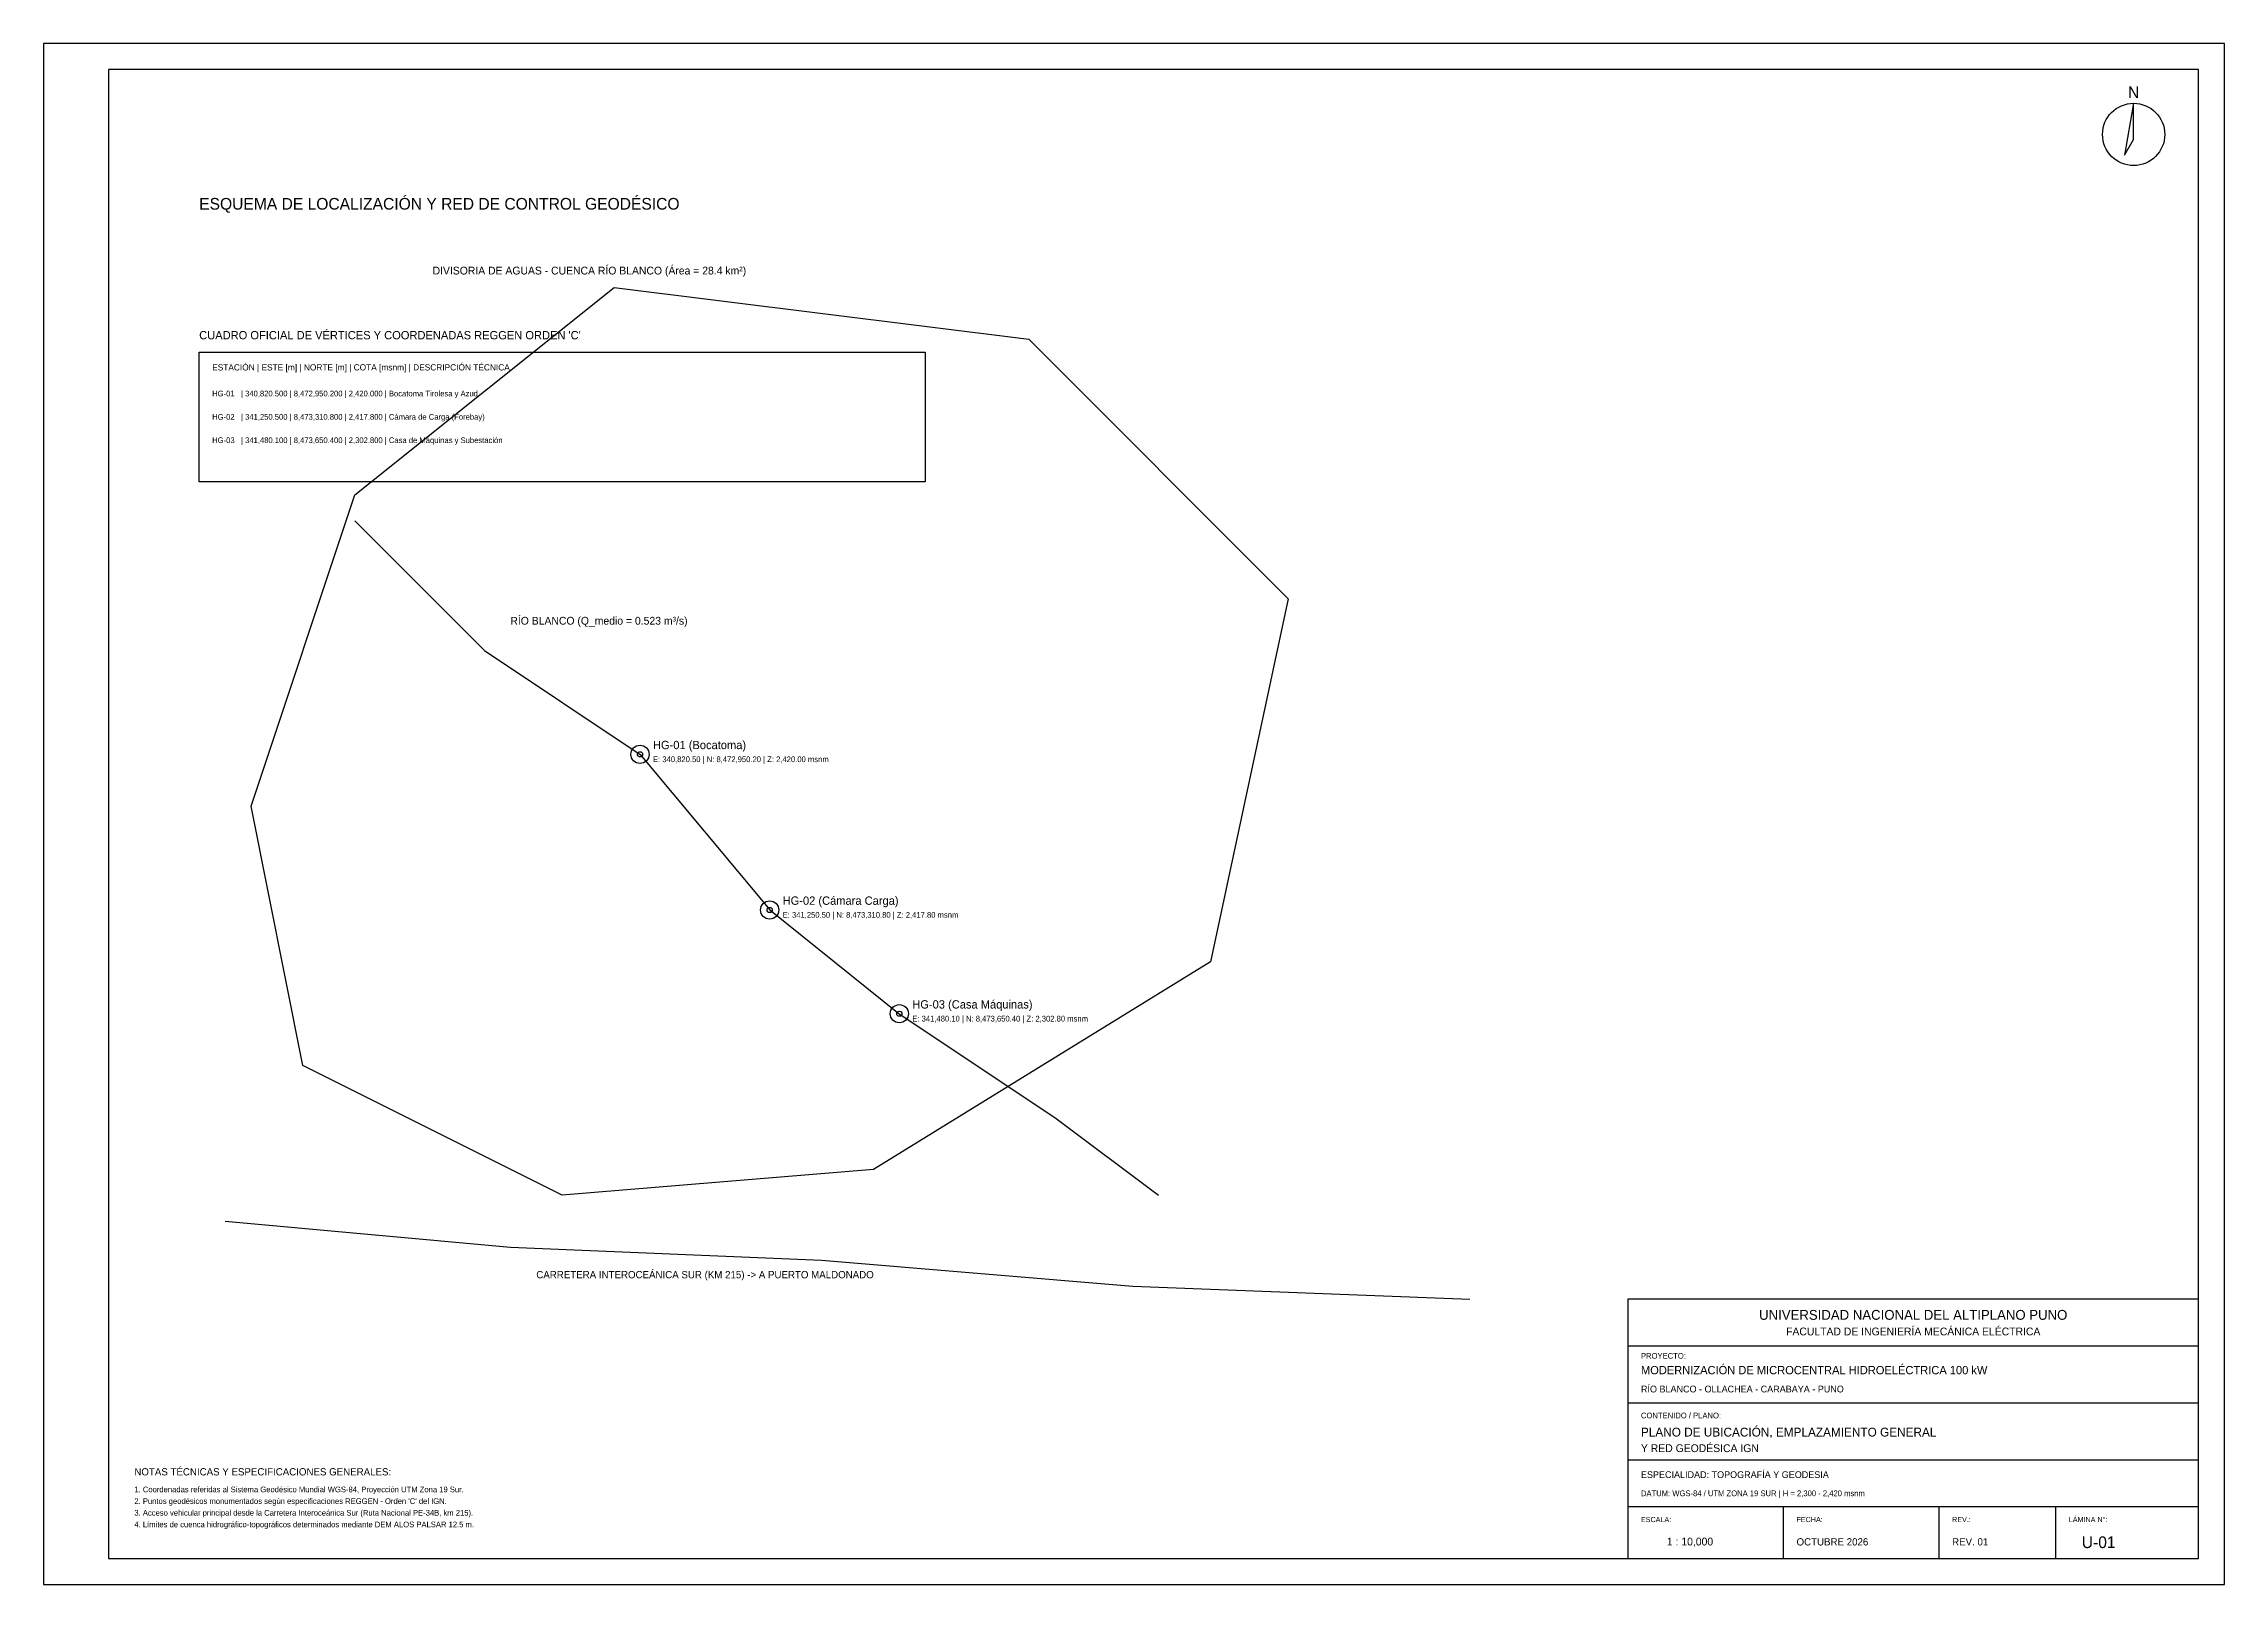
# Model space of a CAD drawing. Header units: metres. Extents: x 0 to 841, y 0 to 594.
import ezdxf
from ezdxf.enums import TextEntityAlignment as Align

# ---------------------------------------------------------------- set-up
doc = ezdxf.new("R2010")
doc.units = ezdxf.units.M
for name, color, linetype in [('0_CAJETIN', 2, 'Continuous'), ('0_MARCO_Y_BORDE', 4, 'Continuous'), ('0_TEXTOS_ROTULO', 7, 'Continuous'), ('CIVIL_TERRENO', 3, 'Continuous'), ('COTAS_Y_NIVELES', 7, 'Continuous'), ('HIDRAULICA_AGUA', 5, 'Continuous'), ('NOTAS_TECNICAS', 7, 'Continuous')]:
    doc.layers.add(name, color=color, linetype=linetype)

msp = doc.modelspace()

# ---------------------------------------------------------------- linework, layer by layer
at = {"layer": '0_CAJETIN'}
for p, q in [((611, 92), (831, 92)), ((611, 70), (831, 70)), ((611, 48), (831, 48)), ((611, 30), (831, 30)), ((671, 10), (671, 30)), ((731, 10), (731, 30)), ((776, 10), (776, 30))]:
    msp.add_line(p, q, dxfattribs=at)
for points in [[(60, 475), (340, 475), (340, 425), (60, 425), (60, 475)], [(611, 10), (831, 10), (831, 110), (611, 110), (611, 10)]]:
    msp.add_lwpolyline(points, close=True, dxfattribs=at)
at = {"layer": '0_MARCO_Y_BORDE'}
for points in [[(0, 0), (841, 0), (841, 594), (0, 594), (0, 0)], [(25, 10), (831, 10), (831, 584), (25, 584), (25, 10)], [(806, 571), (802.5, 551), (806, 557), (806, 571)]]:
    msp.add_lwpolyline(points, close=True, dxfattribs=at)
msp.add_lwpolyline([(70, 140), (180, 130), (300, 125), (420, 115), (550, 110)], dxfattribs=at)
msp.add_circle((806, 559), 12, dxfattribs=at)
at = {"layer": '0_TEXTOS_ROTULO'}
for centre in [(230, 320), (280, 260), (330, 220)]:
    msp.add_circle(centre, 1, dxfattribs=at)
at = {"layer": 'CIVIL_TERRENO'}
msp.add_lwpolyline([(100, 200), (80, 300), (120, 420), (220, 500), (380, 480), (480, 380), (450, 240), (320, 160), (200, 150), (100, 200)], close=True, dxfattribs=at)
at = {"layer": 'COTAS_Y_NIVELES'}
for centre in [(230, 320), (280, 260), (330, 220)]:
    msp.add_circle(centre, 3.5, dxfattribs=at)
at = {"layer": 'HIDRAULICA_AGUA'}
msp.add_lwpolyline([(120, 410), (170, 360), (230, 320), (280, 260), (330, 220), (390, 180), (430, 150)], dxfattribs=at)

# ---------------------------------------------------------------- texts
at = {"layer": '0_TEXTOS_ROTULO'}
for s, height, p in [('N', 4.5, (806, 573)), ('UNIVERSIDAD NACIONAL DEL ALTIPLANO PUNO', 3.8, (721, 102)), ('FACULTAD DE INGENIERÍA MECÁNICA ELÉCTRICA', 3, (721, 96))]:
    msp.add_text(s, height=height, dxfattribs=at).set_placement(p, align=Align.CENTER)
for s, height, p in [('ESQUEMA DE LOCALIZACIÓN Y RED DE CONTROL GEODÉSICO', 4.5, (60, 530)), ("CUADRO OFICIAL DE VÉRTICES Y COORDENADAS REGGEN ORDEN 'C'", 3.2, (60, 480)), ('ESTACIÓN | ESTE [m] | NORTE [m] | COTA [msnm] | DESCRIPCIÓN TÉCNICA', 2.4, (65, 468)), ('HG-01   | 340,820.500 | 8,472,950.200 | 2,420.000 | Bocatoma Tirolesa y Azud', 2.2, (65, 458)), ('HG-02   | 341,250.500 | 8,473,310.800 | 2,417.800 | Cámara de Carga (Forebay)', 2.2, (65, 449)), ('HG-03   | 341,480.100 | 8,473,650.400 | 2,302.800 | Casa de Máquinas y Subestación', 2.2, (65, 440)), ('E: 340,820.50 | N: 8,472,950.20 | Z: 2,420.00 msnm', 2.2, (235, 317)), ('E: 341,250.50 | N: 8,473,310.80 | Z: 2,417.80 msnm', 2.2, (285, 257)), ('E: 341,480.10 | N: 8,473,650.40 | Z: 2,302.80 msnm', 2.2, (335, 217)), ('CARRETERA INTEROCEÁNICA SUR (KM 215) -> A PUERTO MALDONADO', 2.8, (190, 118)), ('PROYECTO:', 2.2, (616, 87)), ('MODERNIZACIÓN DE MICROCENTRAL HIDROELÉCTRICA 100 kW', 3.2, (616, 81)), ('RÍO BLANCO - OLLACHEA - CARABAYA - PUNO', 2.6, (616, 74)), ('CONTENIDO / PLANO:', 2.2, (616, 64)), ('PLANO DE UBICACIÓN, EMPLAZAMIENTO GENERAL ', 3.4, (616, 57)), ('Y RED GEODÉSICA IGN', 3, (616, 51)), ('ESPECIALIDAD: TOPOGRAFÍA Y GEODESIA', 2.6, (616, 41)), ('DATUM: WGS-84 / UTM ZONA 19 SUR | H = 2,300 - 2,420 msnm', 2.2, (616, 34)), ('ESCALA:', 2, (616, 24)), ('FECHA:', 2, (676, 24)), ('REV.:', 2, (736, 24)), ('LÁMINA N°:', 2, (781, 24)), ('1 : 10,000', 3, (626, 15)), ('OCTUBRE 2026', 2.8, (676, 15)), ('REV. 01', 2.8, (736, 15)), ('U-01', 4.5, (786, 14))]:
    msp.add_text(s, height=height, dxfattribs=at).set_placement(p)
at = {"layer": 'CIVIL_TERRENO'}
msp.add_text('DIVISORIA DE AGUAS - CUENCA RÍO BLANCO (Área = 28.4 km²)', height=3, dxfattribs=at).set_placement((150, 505))
at = {"layer": 'COTAS_Y_NIVELES'}
for s, p in [('HG-01 (Bocatoma)', (235, 322)), ('HG-02 (Cámara Carga)', (285, 262)), ('HG-03 (Casa Máquinas)', (335, 222))]:
    msp.add_text(s, height=3.2, dxfattribs=at).set_placement(p)
at = {"layer": 'HIDRAULICA_AGUA'}
msp.add_text('RÍO BLANCO (Q_medio = 0.523 m³/s)', height=3, dxfattribs=at).set_placement((180, 370))
at = {"layer": 'NOTAS_TECNICAS'}
for s, height, p in [('NOTAS TÉCNICAS Y ESPECIFICACIONES GENERALES:', 2.8, (35, 42)), ('1. Coordenadas referidas al Sistema Geodésico Mundial WGS-84, Proyección UTM Zona 19 Sur.', 2.2, (35, 35.5)), ('3. Acceso vehicular principal desde la Carretera Interoceánica Sur (Ruta Nacional PE-34B, km 215).', 2.2, (35, 26.5)), ("2. Puntos geodésicos monumentados según especificaciones REGGEN - Orden 'C' del IGN.", 2.2, (35, 31)), ('4. Límites de cuenca hidrográfico-topográficos determinados mediante DEM ALOS PALSAR 12.5 m.', 2.2, (35, 22))]:
    msp.add_text(s, height=height, dxfattribs=at).set_placement(p)

doc.saveas('drawing.dxf')
